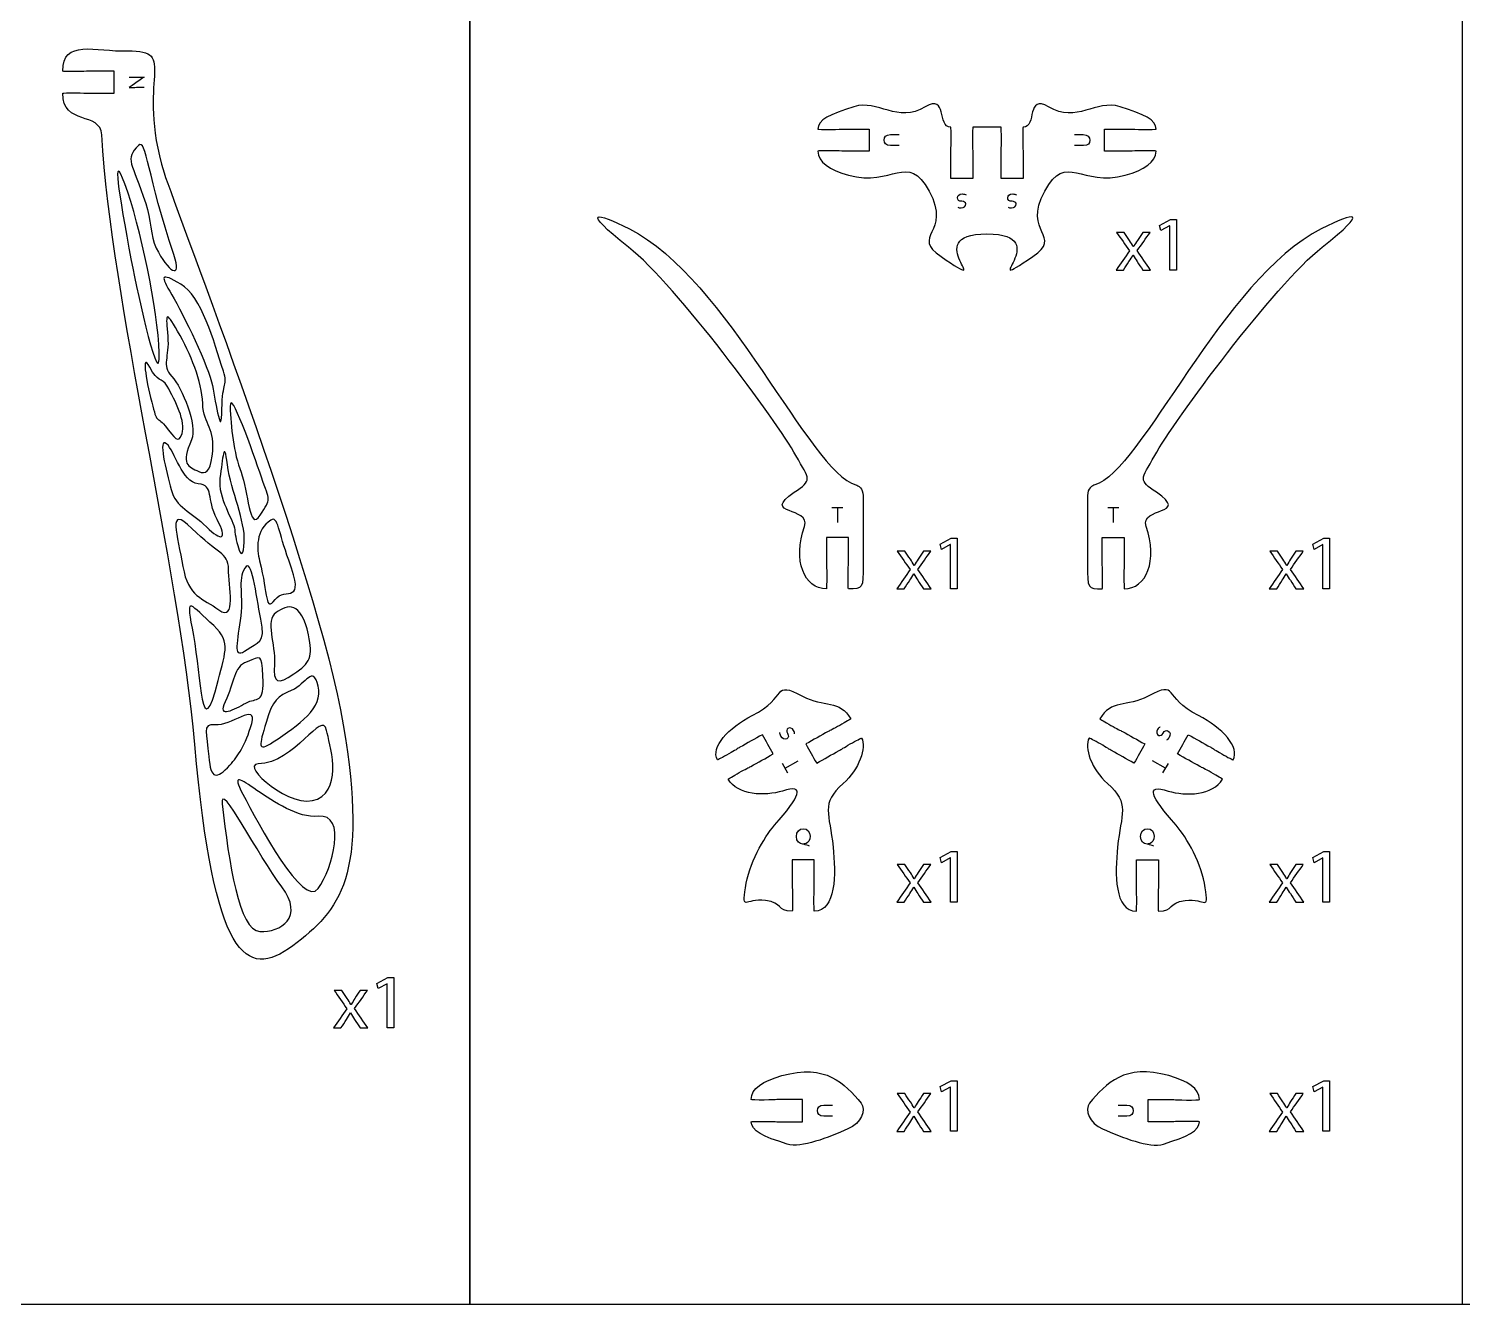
# Model space of a CAD drawing. Extents: x 0 to 710, y 0 to 350.
# Drawn here: x 245 to 440, y 0.4 to 173.9 of the extents above; entities that cross this region are included whole.
import ezdxf

# ---------------------------------------------------------------- set-up
doc = ezdxf.new("R2010")
doc.units = 0
doc.header["$MEASUREMENT"] = 0
doc.layers.add('DEFAULT', color=18, linetype='CONTINUOUS')

msp = doc.modelspace()

# ---------------------------------------------------------------- linework, layer by layer
at = {"layer": 'DEFAULT', "color": 18}
for points in [[(710, 0.35), (0, 0.35), (0, 350.35), (710, 350.35)], [(305, 0.35), (185, 0.35), (185, 350.35), (305, 350.35)], [(440, 0.35), (305, 0.35), (305, 190.35), (440, 190.35)]]:
    msp.add_lwpolyline(points, close=True, dxfattribs=at)
at = {"layer": 'DEFAULT', "color": 5}
for points in [[(400.21, 147.04), (400.19, 147.04), (398.99, 146.4), (398.81, 147.11), (400.32, 147.91), (401.11, 147.91), (401.11, 141.03), (400.21, 141.03)], [(370.38, 103.68), (370.36, 103.68), (369.17, 103.04), (368.99, 103.75), (370.49, 104.55), (371.28, 104.55), (371.28, 97.67), (370.38, 97.67)], [(421.04, 103.68), (421.02, 103.68), (419.83, 103.04), (419.65, 103.75), (421.15, 104.55), (421.94, 104.55), (421.94, 97.67), (421.04, 97.67)], [(370.38, 61.07), (370.36, 61.07), (369.17, 60.42), (368.99, 61.13), (370.49, 61.94), (371.28, 61.94), (371.28, 55.06), (370.38, 55.06)], [(421.04, 61.07), (421.02, 61.07), (419.83, 60.42), (419.65, 61.13), (421.15, 61.94), (421.94, 61.94), (421.94, 55.06), (421.04, 55.06)], [(293.77, 43.95), (293.75, 43.95), (292.55, 43.31), (292.37, 44.01), (293.87, 44.82), (294.67, 44.82), (294.67, 37.94), (293.77, 37.94)], [(370.38, 29.9), (370.36, 29.9), (369.17, 29.25), (368.99, 29.96), (370.49, 30.76), (371.28, 30.76), (371.28, 23.89), (370.38, 23.89)], [(421.04, 29.9), (421.02, 29.9), (419.83, 29.25), (419.65, 29.96), (421.15, 30.76), (421.94, 30.76), (421.94, 23.89), (421.04, 23.89)]]:
    msp.add_lwpolyline(points, close=True, dxfattribs=at)
at = {"layer": 'DEFAULT', "color": 18}
for points in [[(354.26, 108.72), (355.75, 108.72)], [(355, 108.72), (355, 106.7)], [(391.77, 108.72), (393.26, 108.72)], [(392.51, 108.72), (392.51, 106.7)], [(347.91, 73.28), (349.67, 74.27)], [(399.61, 73.28), (397.85, 74.27)], [(348.28, 72.62), (347.54, 73.93)], [(399.98, 73.93), (399.24, 72.63)]]:
    msp.add_lwpolyline(points, dxfattribs=at)
at = {"layer": 'DEFAULT', "color": 1}
for points, knots in [([(251.38, 165.13), (250.42, 165.13), (249.63, 165.11), (249.63, 165.08), (249.63, 160.61), (254.75, 162.64), (254.94, 159.42), (256.26, 136.73), (265.32, 101.61), (267.59, 76.52), (270.2, 47.54), (274.48, 44.31), (280.93, 49.13), (287.37, 53.95), (291.26, 58.53), (287.79, 79.19), (284.32, 99.86), (265.02, 149.12), (263.43, 154.25), (259.44, 167.09), (265.51, 170.97), (258.47, 170.83), (254.04, 170.75), (249.63, 172.49), (249.63, 168.08), (249.63, 168.05), (250.42, 168.03), (251.38, 168.03), (252.35, 168.03), (252.86, 168.08), (253.13, 168.08), (254.3, 168.08), (255.47, 168.08), (256.63, 168.08), (256.63, 167.08), (256.63, 166.08), (256.63, 165.08), (255.47, 165.08), (254.3, 165.08), (253.13, 165.08), (252.86, 165.08), (252.35, 165.13), (251.38, 165.13)], [1, 1, 1, 1, 2, 2, 2, 3, 3, 3, 4, 4, 4, 5, 5, 5, 6, 6, 6, 7, 7, 7, 8, 8, 8, 9, 9, 9, 10, 10, 10, 11, 11, 11, 20.92, 20.92, 20.92, 29.42, 29.42, 29.42, 39.34, 39.34, 39.34, 40.34, 40.34, 40.34, 40.34]), ([(396.59, 157.26), (397.56, 157.26), (398.34, 157.23), (398.34, 157.21), (398.34, 155.7), (396.71, 154.66), (394.16, 153.94), (388.18, 152.26), (386.13, 157.21), (383.2, 151.76), (380.11, 146.02), (385.81, 145.72), (381.58, 142.86), (373.49, 137.38), (384.94, 145.94), (375.34, 145.94), (365.74, 145.94), (377.19, 137.38), (369.1, 142.86), (364.87, 145.72), (370.57, 146.02), (367.48, 151.76), (364.55, 157.21), (362.5, 152.26), (356.52, 153.94), (353.97, 154.66), (352.34, 155.7), (352.34, 157.21), (352.34, 157.23), (353.12, 157.26), (354.09, 157.26), (355.06, 157.26), (355.57, 157.21), (355.84, 157.21), (357.01, 157.21), (358.17, 157.21), (359.34, 157.21), (359.34, 158.21), (359.34, 159.2), (359.34, 160.2), (358.17, 160.2), (357.01, 160.2), (355.84, 160.2), (355.57, 160.2), (355.06, 160.15), (354.09, 160.15), (353.12, 160.15), (352.34, 160.18), (352.34, 160.2), (352.34, 161.45), (353.94, 162.22), (357.24, 163.25), (360.54, 164.28), (363.15, 160.94), (366.95, 163.21), (370.04, 165.05), (368.51, 160.47), (370.42, 160.47), (370.45, 160.47), (370.47, 159.69), (370.47, 158.72), (370.47, 157.76), (370.42, 157.24), (370.42, 156.97), (370.42, 155.81), (370.42, 154.64), (370.42, 153.47), (371.42, 153.47), (372.42, 153.47), (373.42, 153.47), (373.42, 154.64), (373.42, 155.81), (373.42, 156.97), (373.42, 157.24), (373.37, 157.76), (373.37, 158.72), (373.37, 159.69), (373.4, 160.47), (373.42, 160.47), (374.7, 160.47), (375.98, 160.47), (377.26, 160.47), (377.28, 160.47), (377.31, 159.69), (377.31, 158.72), (377.31, 157.76), (377.26, 157.24), (377.26, 156.97), (377.26, 155.81), (377.26, 154.64), (377.26, 153.47), (378.26, 153.47), (379.26, 153.47), (380.26, 153.47), (380.26, 154.64), (380.26, 155.81), (380.26, 156.97), (380.26, 157.24), (380.21, 157.76), (380.21, 158.72), (380.21, 159.69), (380.23, 160.47), (380.26, 160.47), (382.17, 160.47), (380.64, 165.05), (383.73, 163.21), (387.53, 160.94), (390.14, 164.28), (393.44, 163.25), (396.74, 162.22), (398.34, 161.45), (398.34, 160.2), (398.34, 160.18), (397.56, 160.15), (396.59, 160.15), (395.62, 160.15), (395.11, 160.2), (394.84, 160.2), (393.67, 160.2), (392.51, 160.2), (391.34, 160.2), (391.34, 159.2), (391.34, 158.21), (391.34, 157.21), (392.51, 157.21), (393.67, 157.21), (394.84, 157.21), (395.11, 157.21), (395.62, 157.26), (396.59, 157.26)], [1, 1, 1, 1, 2, 2, 2, 3, 3, 3, 4, 4, 4, 5, 5, 5, 6, 6, 6, 7, 7, 7, 8, 8, 8, 9, 9, 9, 10, 10, 10, 11, 11, 11, 12, 12, 12, 21.92, 21.92, 21.92, 30.42, 30.42, 30.42, 40.34, 40.34, 40.34, 41.34, 41.34, 41.34, 42.34, 42.34, 42.34, 43.34, 43.34, 43.34, 44.34, 44.34, 44.34, 45.34, 45.34, 45.34, 46.34, 46.34, 46.34, 47.34, 47.34, 47.34, 57.26, 57.26, 57.26, 65.76, 65.76, 65.76, 75.68, 75.68, 75.68, 76.68, 76.68, 76.68, 77.68, 77.68, 77.68, 88.55, 88.55, 88.55, 89.55, 89.55, 89.55, 90.55, 90.55, 90.55, 100.47, 100.47, 100.47, 108.97, 108.97, 108.97, 118.89, 118.89, 118.89, 119.89, 119.89, 119.89, 120.89, 120.89, 120.89, 121.89, 121.89, 121.89, 122.89, 122.89, 122.89, 123.89, 123.89, 123.89, 124.89, 124.89, 124.89, 125.89, 125.89, 125.89, 135.81, 135.81, 135.81, 144.31, 144.31, 144.31, 154.23, 154.23, 154.23, 155.23, 155.23, 155.23, 155.23]), ([(262.35, 144.02), (261.54, 145.71), (261.65, 147.93), (260.93, 150.08), (259.05, 155.77), (258.01, 156.06), (259.94, 157.98), (260.99, 159.03), (261.16, 153.75), (264.75, 143.14), (266, 139.47), (263.85, 140.88), (262.35, 144.02)], [1, 1, 1, 1, 2, 2, 2, 3, 3, 3, 4, 4, 4, 5, 5, 5, 5]), ([(258.08, 152.76), (260.21, 147), (262.59, 135.53), (262.76, 129.75), (262.92, 123.96), (259.9, 137.31), (258.95, 142.31), (257.19, 151.67), (256.27, 157.62), (258.08, 152.76)], [1, 1, 1, 1, 2, 2, 2, 3, 3, 3, 4, 4, 4, 4]), ([(356.5, 97.67), (358.5, 97.67), (358.5, 97.67), (358.5, 101.01), (358.5, 104.12), (358.5, 107.24), (358.5, 110.36), (358.5, 111.36), (357.83, 111.72), (357.5, 111.81), (351.23, 113.58), (340.07, 139.89), (326.7, 146.64), (322.12, 148.95), (319.98, 149.38), (326.58, 144.15), (333.18, 138.92), (346.7, 120.53), (349.36, 115.8), (351.26, 112.44), (351.64, 112.52), (349.12, 110.8), (344.47, 107.65), (351.44, 108.86), (350.51, 106.17), (348.89, 101.52), (350.51, 97.67), (353.5, 97.67), (353.53, 97.67), (353.55, 98.46), (353.55, 99.42), (353.55, 100.39), (353.5, 100.9), (353.5, 101.17), (353.5, 102.34), (353.5, 103.51), (353.5, 104.67), (354.5, 104.67), (355.5, 104.67), (356.5, 104.67), (356.5, 103.51), (356.5, 102.34), (356.5, 101.17), (356.5, 100.9), (356.45, 100.39), (356.45, 99.42), (356.45, 98.46), (356.47, 97.67), (356.5, 97.67)], [1, 1, 1, 1, 2, 2, 2, 28.53, 28.53, 28.53, 29.53, 29.53, 29.53, 30.53, 30.53, 30.53, 31.53, 31.53, 31.53, 32.53, 32.53, 32.53, 33.53, 33.53, 33.53, 34.53, 34.53, 34.53, 35.53, 35.53, 35.53, 36.53, 36.53, 36.53, 37.53, 37.53, 37.53, 47.45, 47.45, 47.45, 55.95, 55.95, 55.95, 65.87, 65.87, 65.87, 66.87, 66.87, 66.87, 67.87, 67.87, 67.87, 67.87]), ([(391.02, 97.67), (389.02, 97.67), (389.02, 97.67), (389.02, 101.01), (389.02, 104.12), (389.02, 107.24), (389.02, 110.36), (389.02, 111.36), (389.69, 111.72), (390.02, 111.81), (396.29, 113.58), (407.45, 139.89), (420.82, 146.64), (425.4, 148.95), (427.54, 149.38), (420.94, 144.15), (414.34, 138.92), (400.82, 120.53), (398.16, 115.8), (396.26, 112.44), (395.88, 112.52), (398.4, 110.8), (403.05, 107.65), (396.08, 108.86), (397.01, 106.17), (398.63, 101.52), (397.01, 97.67), (394.01, 97.67), (393.99, 97.67), (393.97, 98.46), (393.97, 99.42), (393.97, 100.39), (394.01, 100.9), (394.01, 101.17), (394.01, 102.34), (394.01, 103.51), (394.01, 104.67), (393.02, 104.67), (392.02, 104.67), (391.02, 104.67), (391.02, 103.51), (391.02, 102.34), (391.02, 101.17), (391.02, 100.9), (391.07, 100.39), (391.07, 99.42), (391.07, 98.46), (391.04, 97.67), (391.02, 97.67)], [1, 1, 1, 1, 2, 2, 2, 28.53, 28.53, 28.53, 29.53, 29.53, 29.53, 30.53, 30.53, 30.53, 31.53, 31.53, 31.53, 32.53, 32.53, 32.53, 33.53, 33.53, 33.53, 34.53, 34.53, 34.53, 35.53, 35.53, 35.53, 36.53, 36.53, 36.53, 37.53, 37.53, 37.53, 47.45, 47.45, 47.45, 55.95, 55.95, 55.95, 65.87, 65.87, 65.87, 66.87, 66.87, 66.87, 67.87, 67.87, 67.87, 67.87]), ([(271.29, 122.11), (271.25, 117.81), (270.45, 122.85), (269.99, 125.33), (269.54, 127.8), (266.03, 135.04), (264.46, 137.68), (262.89, 140.33), (262.89, 140.74), (265.69, 139.12), (268.49, 137.49), (270.18, 131.4), (271.48, 127.27), (272.13, 125.22), (271.32, 125.99), (271.29, 122.11)], [1, 1, 1, 1, 2, 2, 2, 3, 3, 3, 4, 4, 4, 5, 5, 5, 6, 6, 6, 6]), ([(264.46, 126.57), (263.01, 128.13), (264.16, 129.09), (263.92, 132.02), (263.67, 134.95), (263.5, 135.78), (265.26, 132.7), (267.02, 129.62), (268.56, 125.94), (268.67, 122.87), (268.79, 119.79), (270.49, 119.77), (269.96, 115.7), (269.68, 113.55), (269.01, 113.24), (268.16, 113.62), (266.62, 114.33), (265.7, 114.58), (267.15, 117.93), (268.01, 119.94), (265.9, 124.99), (264.46, 126.57)], [1, 1, 1, 1, 2, 2, 2, 3, 3, 3, 4, 4, 4, 5, 5, 5, 6, 6, 6, 7, 7, 7, 8, 8, 8, 8]), ([(261.46, 127.83), (262.56, 125.67), (263.06, 126.53), (263.83, 125.23), (264.95, 123.3), (266.42, 120.32), (265.86, 118.78), (265.31, 117.24), (264.91, 118.23), (263.57, 119.83), (262.23, 121.43), (262.56, 119.88), (261.73, 123.08), (260.9, 126.28), (260.35, 129.99), (261.46, 127.83)], [1, 1, 1, 1, 2, 2, 2, 3, 3, 3, 4, 4, 4, 5, 5, 5, 6, 6, 6, 6]), ([(276.49, 107.68), (274.97, 105.29), (274.88, 110.98), (273.88, 113.55), (272.89, 116.11), (272.48, 119.75), (272.41, 122.47), (272.34, 125.2), (275.51, 116.25), (276.66, 112.85), (277.81, 109.46), (278.04, 110.12), (276.49, 107.68)], [1, 1, 1, 1, 2, 2, 2, 3, 3, 3, 4, 4, 4, 5, 5, 5, 5]), ([(263.73, 117.41), (264.93, 116.47), (265.8, 112.17), (268.06, 111.95), (270.32, 111.73), (269.08, 109.97), (270.63, 107.1), (272.13, 104.36), (271.23, 104.02), (269.18, 106.11), (267.13, 108.2), (264.99, 108.7), (264.36, 111.2), (263.71, 113.71), (262.53, 118.36), (263.73, 117.41)], [1, 1, 1, 1, 2, 2, 2, 3, 3, 3, 4, 4, 4, 5, 5, 5, 6, 6, 6, 6]), ([(272.05, 114.54), (272.53, 110.82), (274.49, 106.96), (274.32, 104.04), (274.11, 100.24), (273.14, 104.37), (273.02, 105.69), (272.91, 107.02), (270.66, 110.08), (271.02, 112.72), (271.38, 115.37), (271.57, 118.26), (272.05, 114.54)], [1, 1, 1, 1, 2, 2, 2, 3, 3, 3, 4, 4, 4, 5, 5, 5, 5]), ([(267.19, 105.89), (270.66, 102.47), (272.17, 102.58), (272.18, 100.38), (272.2, 98.17), (273.3, 93.04), (270.88, 94.81), (268.7, 96.4), (266.7, 96.52), (265.98, 100.71), (265.26, 104.89), (263.73, 109.3), (267.19, 105.89)], [1, 1, 1, 1, 2, 2, 2, 3, 3, 3, 4, 4, 4, 5, 5, 5, 5]), ([(278.51, 96.21), (277.14, 94.41), (277.58, 96.83), (276.41, 101.48), (276, 103.12), (275.86, 105.65), (277.95, 107.03), (278.92, 107.68), (278.97, 105.38), (280.38, 101.56), (282.72, 95.2), (279.92, 98.07), (278.51, 96.21)], [1, 1, 1, 1, 2, 2, 2, 3, 3, 3, 4, 4, 4, 5, 5, 5, 5]), ([(274.38, 100.49), (275.39, 102.14), (275.86, 96.97), (276.58, 93.56), (277.31, 90.14), (276.09, 90.41), (274.71, 89.41), (272.72, 87.98), (273.3, 89.99), (273.78, 93.38), (274.26, 96.77), (273.38, 98.83), (274.38, 100.49)], [1, 1, 1, 1, 2, 2, 2, 3, 3, 3, 4, 4, 4, 5, 5, 5, 5]), ([(269.66, 93.15), (272.64, 90.56), (271.8, 89.37), (270.77, 85.19), (268.45, 75.85), (268.45, 85.72), (267.4, 91.34), (266.36, 96.96), (266.69, 95.75), (269.66, 93.15)], [1, 1, 1, 1, 2, 2, 2, 3, 3, 3, 4, 4, 4, 4]), ([(281.07, 86.11), (278.84, 84.62), (278.26, 84.7), (278.42, 87.43), (278.59, 90.15), (277.13, 93.38), (278.65, 94.45), (280.16, 95.53), (282.06, 96.11), (283.06, 91.4), (283.67, 88.45), (283.3, 87.59), (281.07, 86.11)], [1, 1, 1, 1, 2, 2, 2, 3, 3, 3, 4, 4, 4, 5, 5, 5, 5]), ([(276.86, 85.81), (277.1, 81.86), (276.03, 82.96), (274.53, 82.14), (273.03, 81.31), (270.57, 79.93), (271.73, 82.31), (272.99, 84.87), (272.8, 87.1), (274.71, 87.76), (276.61, 88.42), (276.67, 89.02), (276.86, 85.81)], [1, 1, 1, 1, 2, 2, 2, 3, 3, 3, 4, 4, 4, 5, 5, 5, 5]), ([(278.26, 76.85), (276.03, 75.37), (276.36, 76.35), (277.29, 79.49), (278.22, 82.63), (278.84, 83.05), (280.79, 83.87), (282.75, 84.7), (283.63, 87.43), (284.38, 84.45), (285.12, 81.48), (281.76, 79.16), (278.26, 76.85)], [1, 1, 1, 1, 2, 2, 2, 3, 3, 3, 4, 4, 4, 5, 5, 5, 5]), ([(338.69, 74.4), (338.72, 74.39), (339.41, 74.75), (340.24, 75.22), (341.08, 75.69), (341.5, 75.98), (341.74, 76.12), (342.76, 76.69), (343.77, 77.26), (344.79, 77.83), (345.28, 76.95), (345.77, 76.08), (346.26, 75.21), (345.24, 74.64), (344.22, 74.07), (343.21, 73.5), (342.97, 73.37), (342.5, 73.16), (341.66, 72.69), (340.81, 72.21), (340.14, 71.81), (340.16, 71.78), (341.4, 69.57), (345.16, 69.44), (347.52, 70.17), (350.72, 71.16), (349.94, 69.46), (346.45, 65.52), (344.98, 63.85), (342.95, 60.21), (342.5, 57.02), (342.04, 53.68), (342.35, 55.61), (345.21, 55.28), (347.67, 54.99), (346.67, 53.82), (348.86, 53.83), (348.89, 53.82), (348.91, 54.61), (348.91, 55.58), (348.91, 56.54), (348.86, 57.05), (348.86, 57.32), (348.86, 58.49), (348.86, 59.66), (348.86, 60.82), (349.86, 60.82), (350.86, 60.82), (351.86, 60.82), (351.86, 59.66), (351.86, 58.49), (351.86, 57.33), (351.86, 57.05), (351.81, 56.54), (351.81, 55.58), (351.81, 54.62), (351.84, 53.85), (351.86, 53.83), (354.86, 53.83), (354.78, 58.88), (354.41, 62.55), (353.96, 67.14), (352.66, 68.44), (355.78, 71.18), (357.97, 73.09), (358.99, 76.11), (358.28, 77.38), (358.25, 77.39), (357.56, 77.03), (356.73, 76.57), (355.88, 76.09), (355.47, 75.8), (355.23, 75.67), (354.21, 75.1), (353.19, 74.52), (352.18, 73.95), (351.69, 74.83), (351.2, 75.7), (350.71, 76.57), (351.73, 77.14), (352.74, 77.71), (353.76, 78.28), (354, 78.41), (354.47, 78.62), (355.31, 79.1), (356.15, 79.57), (356.82, 79.97), (356.81, 79.99), (355.34, 82.61), (353.17, 81.54), (350.25, 83.07), (346.04, 85.29), (348.39, 82.97), (343.4, 80.43), (340.17, 78.79), (337.74, 76.08), (338.69, 74.4)], [1, 1, 1, 1, 2, 2, 2, 3, 3, 3, 12.915438, 12.915438, 12.915438, 21.415153, 21.415153, 21.415153, 31.337993, 31.337993, 31.337993, 32.337993, 32.337993, 32.337993, 33.337993, 33.337993, 33.337993, 34.337993, 34.337993, 34.337993, 35.337993, 35.337993, 35.337993, 36.337993, 36.337993, 36.337993, 37.337993, 37.337993, 37.337993, 38.337993, 38.337993, 38.337993, 39.337993, 39.337993, 39.337993, 40.337993, 40.337993, 40.337993, 50.264993, 50.264993, 50.264993, 58.761993, 58.761993, 58.761993, 68.674993, 68.674993, 68.674993, 69.674993, 69.674993, 69.674993, 70.674993, 70.674993, 70.674993, 71.674993, 71.674993, 71.674993, 72.674993, 72.674993, 72.674993, 73.674993, 73.674993, 73.674993, 74.674993, 74.674993, 74.674993, 75.674993, 75.674993, 75.674993, 85.584049, 85.584049, 85.584049, 94.082892, 94.082892, 94.082892, 104.000333, 104.000333, 104.000333, 105.000333, 105.000333, 105.000333, 106.000333, 106.000333, 106.000333, 107.000333, 107.000333, 107.000333, 108.000333, 108.000333, 108.000333, 109.000333, 109.000333, 109.000333, 109.000333]), ([(408.83, 74.4), (408.8, 74.39), (408.11, 74.75), (407.28, 75.22), (406.44, 75.69), (406.02, 75.98), (405.78, 76.12), (404.76, 76.69), (403.75, 77.26), (402.73, 77.83), (402.24, 76.95), (401.75, 76.08), (401.26, 75.21), (402.28, 74.64), (403.3, 74.07), (404.31, 73.5), (404.55, 73.37), (405.02, 73.16), (405.86, 72.69), (406.7, 72.21), (407.38, 71.81), (407.36, 71.78), (406.12, 69.57), (402.36, 69.44), (400, 70.17), (396.8, 71.16), (397.58, 69.46), (401.07, 65.52), (402.54, 63.85), (404.57, 60.21), (405.02, 57.02), (405.48, 53.68), (405.17, 55.61), (402.31, 55.28), (399.85, 54.99), (400.85, 53.82), (398.66, 53.83), (398.63, 53.82), (398.61, 54.61), (398.61, 55.58), (398.61, 56.54), (398.66, 57.05), (398.66, 57.32), (398.66, 58.49), (398.66, 59.66), (398.66, 60.82), (397.66, 60.82), (396.66, 60.82), (395.66, 60.82), (395.66, 59.66), (395.66, 58.49), (395.66, 57.33), (395.66, 57.05), (395.71, 56.54), (395.71, 55.58), (395.71, 54.62), (395.68, 53.85), (395.66, 53.83), (392.66, 53.83), (392.74, 58.88), (393.11, 62.55), (393.56, 67.14), (394.86, 68.44), (391.74, 71.18), (389.55, 73.09), (388.53, 76.11), (389.24, 77.38), (389.27, 77.39), (389.96, 77.03), (390.79, 76.57), (391.63, 76.09), (392.05, 75.8), (392.29, 75.67), (393.31, 75.1), (394.33, 74.52), (395.34, 73.95), (395.83, 74.83), (396.32, 75.7), (396.81, 76.57), (395.79, 77.14), (394.78, 77.71), (393.76, 78.28), (393.52, 78.41), (393.05, 78.62), (392.21, 79.1), (391.37, 79.57), (390.69, 79.97), (390.71, 79.99), (392.18, 82.61), (394.35, 81.54), (397.27, 83.07), (401.48, 85.29), (399.13, 82.97), (404.12, 80.43), (407.35, 78.79), (409.78, 76.08), (408.83, 74.4)], [1, 1, 1, 1, 2, 2, 2, 3, 3, 3, 12.915438, 12.915438, 12.915438, 21.415153, 21.415153, 21.415153, 31.337993, 31.337993, 31.337993, 32.337993, 32.337993, 32.337993, 33.337993, 33.337993, 33.337993, 34.337993, 34.337993, 34.337993, 35.337993, 35.337993, 35.337993, 36.337993, 36.337993, 36.337993, 37.337993, 37.337993, 37.337993, 38.337993, 38.337993, 38.337993, 39.337993, 39.337993, 39.337993, 40.337993, 40.337993, 40.337993, 50.264993, 50.264993, 50.264993, 58.761993, 58.761993, 58.761993, 68.674993, 68.674993, 68.674993, 69.674993, 69.674993, 69.674993, 70.674993, 70.674993, 70.674993, 71.674993, 71.674993, 71.674993, 72.674993, 72.674993, 72.674993, 73.674993, 73.674993, 73.674993, 74.674993, 74.674993, 74.674993, 75.674993, 75.674993, 75.674993, 85.584049, 85.584049, 85.584049, 94.082892, 94.082892, 94.082892, 104.000333, 104.000333, 104.000333, 105.000333, 105.000333, 105.000333, 106.000333, 106.000333, 106.000333, 107.000333, 107.000333, 107.000333, 108.000333, 108.000333, 108.000333, 109.000333, 109.000333, 109.000333, 109.000333]), ([(270.39, 79.16), (272.31, 78.91), (276.21, 82.31), (275.34, 79.35), (274.46, 76.39), (273.46, 74.91), (272.37, 73.7), (270.54, 71.68), (269.75, 71.73), (269.5, 74.87), (269.25, 78), (268.47, 79.41), (270.39, 79.16)], [1, 1, 1, 1, 2, 2, 2, 3, 3, 3, 4, 4, 4, 5, 5, 5, 5]), ([(284.29, 69.08), (280.77, 67.42), (273.65, 73.8), (276.22, 73.85), (281.18, 73.93), (284.93, 81.37), (285.53, 78.4), (285.88, 76.69), (287.8, 70.74), (284.29, 69.08)], [1, 1, 1, 1, 2, 2, 2, 3, 3, 3, 4, 4, 4, 4]), ([(274.13, 69.75), (271.03, 75.66), (278.94, 66.19), (284.38, 66.74), (288.34, 67.15), (286.36, 59.65), (284.38, 56.89), (282.4, 54.14), (276.23, 65.74), (274.13, 69.75)], [1, 1, 1, 1, 2, 2, 2, 3, 3, 3, 4, 4, 4, 4]), ([(279.42, 57.15), (282.56, 53), (279.25, 50.9), (276.44, 51.06), (273.63, 51.22), (272.23, 60.33), (271.32, 68.42), (270.93, 71.82), (276.28, 61.31), (279.42, 57.15)], [1, 1, 1, 1, 2, 2, 2, 3, 3, 3, 4, 4, 4, 4]), ([(345.02, 25.24), (344.06, 25.24), (343.27, 25.22), (343.27, 25.19), (343.27, 23.95), (344.87, 23.18), (348.17, 22.15), (350.09, 21.55), (353.8, 23.06), (356.44, 24.21), (358.24, 24.99), (358.94, 26.83), (358.23, 27.7), (355.97, 30.4), (353.43, 33.14), (347.45, 31.46), (344.9, 30.74), (343.27, 29.7), (343.27, 28.19), (343.27, 28.16), (344.06, 28.14), (345.02, 28.14), (345.99, 28.14), (346.5, 28.19), (346.77, 28.19), (347.94, 28.19), (349.11, 28.19), (350.27, 28.19), (350.27, 27.19), (350.27, 26.19), (350.27, 25.19), (349.11, 25.19), (347.94, 25.19), (346.77, 25.19), (346.5, 25.19), (345.99, 25.24), (345.02, 25.24)], [1, 1, 1, 1, 2, 2, 2, 3, 3, 3, 4, 4, 4, 5, 5, 5, 6, 6, 6, 7, 7, 7, 8, 8, 8, 9, 9, 9, 18.92, 18.92, 18.92, 27.42, 27.42, 27.42, 37.34, 37.34, 37.34, 38.34, 38.34, 38.34, 38.34]), ([(402.5, 25.24), (403.46, 25.24), (404.25, 25.22), (404.25, 25.19), (404.25, 23.95), (402.65, 23.18), (399.35, 22.15), (397.43, 21.55), (393.72, 23.06), (391.08, 24.21), (389.28, 24.99), (388.58, 26.83), (389.29, 27.7), (391.55, 30.4), (394.09, 33.14), (400.07, 31.46), (402.62, 30.74), (404.25, 29.7), (404.25, 28.19), (404.25, 28.16), (403.46, 28.14), (402.5, 28.14), (401.53, 28.14), (401.02, 28.19), (400.75, 28.19), (399.58, 28.19), (398.41, 28.19), (397.25, 28.19), (397.25, 27.19), (397.25, 26.19), (397.25, 25.19), (398.41, 25.19), (399.58, 25.19), (400.75, 25.19), (401.02, 25.19), (401.53, 25.24), (402.5, 25.24)], [1, 1, 1, 1, 2, 2, 2, 3, 3, 3, 4, 4, 4, 5, 5, 5, 6, 6, 6, 7, 7, 7, 8, 8, 8, 9, 9, 9, 18.92, 18.92, 18.92, 27.42, 27.42, 27.42, 37.34, 37.34, 37.34, 38.34, 38.34, 38.34, 38.34])]:
    msp.add_open_spline(points, degree=3, knots=knots, dxfattribs=at)
at = {"layer": 'DEFAULT', "color": 18}
for points, knots in [([(258.66, 167.28), (259.34, 167.28), (260.01, 167.28), (260.69, 167.28), (260.69, 167.28), (258.87, 165.97), (258.66, 165.88), (259.34, 165.88), (260.01, 165.89), (260.69, 165.9)], [0, 0, 0, 0, 5.729, 5.729, 5.729, 6.729, 6.729, 6.729, 12.458404, 12.458404, 12.458404, 12.458404]), ([(363.41, 157.96), (363.02, 157.96), (362.62, 157.96), (362.23, 157.96), (361.61, 157.96), (361.36, 158.29), (361.36, 158.72), (361.36, 159.14), (361.59, 159.45), (362.22, 159.45), (362.62, 159.45), (363.01, 159.45), (363.41, 159.45)], [0, 0, 0, 0, 3.34, 3.34, 3.34, 4.34, 4.34, 4.34, 5.34, 5.34, 5.34, 8.714, 8.714, 8.714, 8.714]), ([(387.27, 159.45), (387.66, 159.45), (388.06, 159.45), (388.45, 159.45), (389.07, 159.45), (389.33, 159.12), (389.33, 158.68), (389.33, 158.27), (389.09, 157.96), (388.46, 157.96), (388.07, 157.96), (387.67, 157.96), (387.27, 157.96)], [0, 0, 0, 0, 3.34, 3.34, 3.34, 4.34, 4.34, 4.34, 5.34, 5.34, 5.34, 8.714, 8.714, 8.714, 8.714]), ([(371.39, 149.59), (371.49, 149.53), (371.65, 149.48), (371.84, 149.48), (372.23, 149.48), (372.47, 149.72), (372.47, 150.02), (372.47, 150.23), (372.21, 150.38), (371.93, 150.38), (371.5, 150.38), (371.33, 150.56), (371.33, 150.84), (371.33, 151.16), (371.57, 151.38), (372.01, 151.38), (372.21, 151.38), (372.39, 151.33), (372.52, 151.26)], [0, 0, 0, 0, 1, 1, 1, 2, 2, 2, 3, 3, 3, 4, 4, 4, 5, 5, 5, 6, 6, 6, 6]), ([(378.22, 149.59), (378.33, 149.53), (378.49, 149.48), (378.67, 149.48), (379.06, 149.48), (379.3, 149.72), (379.3, 150.02), (379.3, 150.23), (379.04, 150.38), (378.76, 150.38), (378.33, 150.38), (378.16, 150.56), (378.16, 150.84), (378.16, 151.16), (378.41, 151.38), (378.84, 151.38), (379.04, 151.38), (379.22, 151.33), (379.35, 151.26)], [0, 0, 0, 0, 1, 1, 1, 2, 2, 2, 3, 3, 3, 4, 4, 4, 5, 5, 5, 6, 6, 6, 6]), ([(349.17, 77.95), (349.17, 78.07), (349.14, 78.24), (349.05, 78.4), (348.86, 78.74), (348.53, 78.83), (348.27, 78.69), (348.08, 78.58), (348.08, 78.28), (348.22, 78.04), (348.43, 77.67), (348.35, 77.42), (348.12, 77.29), (347.84, 77.13), (347.52, 77.24), (347.31, 77.62), (347.21, 77.79), (347.16, 77.98), (347.16, 78.12)], [0, 0, 0, 0, 1, 1, 1, 2, 2, 2, 3, 3, 3, 4, 4, 4, 5, 5, 5, 6, 6, 6, 6]), ([(398.87, 78.88), (398.77, 78.82), (398.64, 78.71), (398.55, 78.55), (398.36, 78.21), (398.46, 77.88), (398.71, 77.74), (398.9, 77.63), (399.16, 77.78), (399.29, 78.03), (399.5, 78.4), (399.75, 78.46), (399.99, 78.33), (400.27, 78.17), (400.34, 77.85), (400.13, 77.47), (400.03, 77.29), (399.9, 77.16), (399.77, 77.08)], [0, 0, 0, 0, 1, 1, 1, 2, 2, 2, 3, 3, 3, 4, 4, 4, 5, 5, 5, 6, 6, 6, 6]), ([(351.22, 62.69), (350.95, 62.76), (350.68, 62.84), (350.45, 62.92), (350.4, 62.94), (350.36, 62.95), (350.32, 62.95), (349.84, 62.97), (349.43, 63.33), (349.43, 63.98), (349.43, 64.62), (349.83, 65.04), (350.37, 65.04), (350.92, 65.04), (351.28, 64.62), (351.28, 64.02), (351.28, 63.5), (350.97, 63.13), (350.74, 63.05), (350.51, 62.96), (350.36, 62.95), (350.36, 62.95)], [0, 0, 0, 0, 1, 1, 1, 2, 2, 2, 3, 3, 3, 4, 4, 4, 5, 5, 5, 6, 6, 6, 7, 7, 7, 7]), ([(398.02, 62.69), (397.75, 62.76), (397.48, 62.84), (397.25, 62.92), (397.21, 62.94), (397.17, 62.95), (397.13, 62.95), (396.65, 62.97), (396.24, 63.33), (396.24, 63.98), (396.24, 64.62), (396.63, 65.04), (397.18, 65.04), (397.73, 65.04), (398.08, 64.62), (398.08, 64.02), (398.08, 63.5), (397.77, 63.13), (397.54, 63.05), (397.31, 62.96), (397.16, 62.95), (397.16, 62.95)], [0, 0, 0, 0, 1, 1, 1, 2, 2, 2, 3, 3, 3, 4, 4, 4, 5, 5, 5, 6, 6, 6, 7, 7, 7, 7]), ([(354.34, 25.95), (353.95, 25.95), (353.56, 25.95), (353.16, 25.95), (352.54, 25.95), (352.29, 26.27), (352.29, 26.71), (352.29, 27.13), (352.52, 27.44), (353.15, 27.44), (353.55, 27.44), (353.95, 27.44), (354.34, 27.44)], [0, 0, 0, 0, 3.34, 3.34, 3.34, 4.34, 4.34, 4.34, 5.34, 5.34, 5.34, 8.714, 8.714, 8.714, 8.714]), ([(393.18, 27.44), (393.57, 27.44), (393.96, 27.44), (394.36, 27.44), (394.98, 27.44), (395.23, 27.11), (395.23, 26.67), (395.23, 26.26), (394.99, 25.95), (394.37, 25.95), (393.97, 25.95), (393.57, 25.95), (393.18, 25.95)], [0, 0, 0, 0, 3.34, 3.34, 3.34, 4.34, 4.34, 4.34, 5.34, 5.34, 5.34, 8.714, 8.714, 8.714, 8.714])]:
    msp.add_open_spline(points, degree=3, knots=knots, dxfattribs=at)
at = {"layer": 'DEFAULT', "color": 5}
for points, knots in [([(394.02, 146.15), (394.26, 145.79), (394.51, 145.42), (394.75, 145.05), (394.94, 144.77), (395.1, 144.5), (395.27, 144.22), (395.28, 144.22), (395.29, 144.22), (395.3, 144.22), (395.47, 144.52), (395.64, 144.79), (395.81, 145.06), (396.05, 145.43), (396.29, 145.79), (396.53, 146.15), (396.86, 146.15), (397.2, 146.15), (397.53, 146.15), (396.95, 145.33), (396.37, 144.5), (395.79, 143.68), (396.39, 142.79), (396.99, 141.91), (397.59, 141.03), (397.23, 141.03), (396.88, 141.03), (396.53, 141.03), (396.28, 141.41), (396.03, 141.8), (395.78, 142.18), (395.57, 142.48), (395.41, 142.77), (395.23, 143.07), (395.22, 143.07), (395.21, 143.07), (395.2, 143.07), (395.04, 142.77), (394.86, 142.49), (394.66, 142.18), (394.42, 141.8), (394.17, 141.41), (393.92, 141.03), (393.58, 141.03), (393.24, 141.03), (392.9, 141.03), (393.5, 141.9), (394.11, 142.77), (394.72, 143.64), (394.14, 144.48), (393.56, 145.32), (392.98, 146.15), (393.33, 146.15), (393.67, 146.15), (394.02, 146.15)], [2.939, 2.939, 2.939, 2.939, 6.683236, 6.683236, 6.683236, 7.683236, 7.683236, 7.683236, 7.773236, 7.773236, 7.773236, 8.773236, 8.773236, 8.773236, 12.475897, 12.475897, 12.475897, 15.325897, 15.325897, 15.325897, 23.915594, 23.915594, 23.915594, 32.984762, 32.984762, 32.984762, 35.983762, 35.983762, 35.983762, 39.886845, 39.886845, 39.886845, 40.886845, 40.886845, 40.886845, 40.946845, 40.946845, 40.946845, 41.946845, 41.946845, 41.946845, 45.83309, 45.83309, 45.83309, 48.74309, 48.74309, 48.74309, 57.773512, 57.773512, 57.773512, 66.418421, 66.418421, 66.418421, 69.357421, 69.357421, 69.357421, 69.357421]), ([(364.19, 102.8), (364.43, 102.43), (364.68, 102.06), (364.92, 101.7), (365.11, 101.41), (365.27, 101.14), (365.44, 100.86), (365.45, 100.86), (365.46, 100.86), (365.47, 100.86), (365.64, 101.17), (365.81, 101.43), (365.98, 101.71), (366.22, 102.07), (366.46, 102.43), (366.7, 102.8), (367.03, 102.8), (367.37, 102.8), (367.7, 102.8), (367.12, 101.97), (366.54, 101.14), (365.96, 100.32), (366.56, 99.44), (367.16, 98.56), (367.76, 97.67), (367.4, 97.67), (367.05, 97.67), (366.7, 97.67), (366.45, 98.06), (366.2, 98.44), (365.95, 98.83), (365.75, 99.12), (365.58, 99.41), (365.4, 99.72), (365.39, 99.72), (365.38, 99.72), (365.38, 99.72), (365.21, 99.41), (365.03, 99.13), (364.84, 98.83), (364.59, 98.44), (364.34, 98.06), (364.1, 97.67), (363.75, 97.67), (363.41, 97.67), (363.07, 97.67), (363.68, 98.54), (364.28, 99.42), (364.89, 100.29), (364.31, 101.12), (363.73, 101.96), (363.15, 102.8), (363.5, 102.8), (363.85, 102.8), (364.19, 102.8)], [2.94, 2.94, 2.94, 2.94, 6.683683, 6.683683, 6.683683, 7.683683, 7.683683, 7.683683, 7.773683, 7.773683, 7.773683, 8.773683, 8.773683, 8.773683, 12.476344, 12.476344, 12.476344, 15.326344, 15.326344, 15.326344, 23.915465, 23.915465, 23.915465, 32.984633, 32.984633, 32.984633, 35.984633, 35.984633, 35.984633, 39.88717, 39.88717, 39.88717, 40.88717, 40.88717, 40.88717, 40.94817, 40.94817, 40.94817, 41.94817, 41.94817, 41.94817, 45.834956, 45.834956, 45.834956, 48.743956, 48.743956, 48.743956, 57.773806, 57.773806, 57.773806, 66.418715, 66.418715, 66.418715, 69.358715, 69.358715, 69.358715, 69.358715]), ([(414.85, 102.8), (415.1, 102.43), (415.34, 102.06), (415.58, 101.7), (415.77, 101.41), (415.93, 101.14), (416.1, 100.86), (416.11, 100.86), (416.12, 100.86), (416.13, 100.86), (416.3, 101.17), (416.47, 101.43), (416.64, 101.71), (416.88, 102.07), (417.12, 102.43), (417.36, 102.8), (417.7, 102.8), (418.03, 102.8), (418.37, 102.8), (417.78, 101.97), (417.2, 101.14), (416.62, 100.32), (417.22, 99.44), (417.82, 98.56), (418.42, 97.67), (418.07, 97.67), (417.71, 97.67), (417.36, 97.67), (417.11, 98.06), (416.86, 98.44), (416.61, 98.83), (416.41, 99.12), (416.24, 99.41), (416.06, 99.72), (416.05, 99.72), (416.04, 99.72), (416.04, 99.72), (415.87, 99.41), (415.69, 99.13), (415.5, 98.83), (415.25, 98.44), (415, 98.06), (414.76, 97.67), (414.41, 97.67), (414.07, 97.67), (413.73, 97.67), (414.34, 98.54), (414.94, 99.42), (415.55, 100.29), (414.97, 101.12), (414.39, 101.96), (413.82, 102.8), (414.16, 102.8), (414.51, 102.8), (414.85, 102.8)], [0, 0, 0, 0, 3.743683, 3.743683, 3.743683, 4.743683, 4.743683, 4.743683, 4.833683, 4.833683, 4.833683, 5.833683, 5.833683, 5.833683, 9.536344, 9.536344, 9.536344, 12.386344, 12.386344, 12.386344, 20.975465, 20.975465, 20.975465, 30.044633, 30.044633, 30.044633, 33.044633, 33.044633, 33.044633, 36.94717, 36.94717, 36.94717, 37.94717, 37.94717, 37.94717, 38.00817, 38.00817, 38.00817, 39.00817, 39.00817, 39.00817, 42.894956, 42.894956, 42.894956, 45.803956, 45.803956, 45.803956, 54.833806, 54.833806, 54.833806, 63.478715, 63.478715, 63.478715, 66.418715, 66.418715, 66.418715, 66.418715]), ([(364.19, 60.18), (364.43, 59.81), (364.68, 59.45), (364.92, 59.08), (365.11, 58.79), (365.27, 58.53), (365.44, 58.24), (365.45, 58.24), (365.46, 58.24), (365.47, 58.24), (365.64, 58.55), (365.81, 58.81), (365.98, 59.09), (366.22, 59.45), (366.46, 59.82), (366.7, 60.18), (367.03, 60.18), (367.37, 60.18), (367.7, 60.18), (367.12, 59.35), (366.54, 58.53), (365.96, 57.7), (366.56, 56.82), (367.16, 55.94), (367.76, 55.06), (367.4, 55.06), (367.05, 55.06), (366.7, 55.06), (366.45, 55.44), (366.2, 55.83), (365.95, 56.21), (365.75, 56.51), (365.58, 56.79), (365.4, 57.1), (365.39, 57.1), (365.38, 57.1), (365.38, 57.1), (365.21, 56.79), (365.03, 56.52), (364.84, 56.21), (364.59, 55.83), (364.34, 55.44), (364.1, 55.06), (363.75, 55.06), (363.41, 55.06), (363.07, 55.06), (363.68, 55.93), (364.28, 56.8), (364.89, 57.67), (364.31, 58.51), (363.73, 59.34), (363.15, 60.18), (363.5, 60.18), (363.85, 60.18), (364.19, 60.18)], [0, 0, 0, 0, 3.744516, 3.744516, 3.744516, 4.744516, 4.744516, 4.744516, 4.834516, 4.834516, 4.834516, 5.834516, 5.834516, 5.834516, 9.537177, 9.537177, 9.537177, 12.387177, 12.387177, 12.387177, 20.976299, 20.976299, 20.976299, 30.045466, 30.045466, 30.045466, 33.045466, 33.045466, 33.045466, 36.948004, 36.948004, 36.948004, 37.948004, 37.948004, 37.948004, 38.009004, 38.009004, 38.009004, 39.009004, 39.009004, 39.009004, 42.895789, 42.895789, 42.895789, 45.804789, 45.804789, 45.804789, 54.83464, 54.83464, 54.83464, 63.479548, 63.479548, 63.479548, 66.419548, 66.419548, 66.419548, 66.419548]), ([(414.85, 60.18), (415.1, 59.81), (415.34, 59.45), (415.58, 59.08), (415.77, 58.79), (415.93, 58.53), (416.1, 58.24), (416.11, 58.24), (416.12, 58.24), (416.13, 58.24), (416.3, 58.55), (416.47, 58.81), (416.64, 59.09), (416.88, 59.45), (417.12, 59.82), (417.36, 60.18), (417.7, 60.18), (418.03, 60.18), (418.37, 60.18), (417.78, 59.35), (417.2, 58.53), (416.62, 57.7), (417.22, 56.82), (417.82, 55.94), (418.42, 55.06), (418.07, 55.06), (417.71, 55.06), (417.36, 55.06), (417.11, 55.44), (416.86, 55.83), (416.61, 56.21), (416.41, 56.51), (416.24, 56.79), (416.06, 57.1), (416.05, 57.1), (416.04, 57.1), (416.04, 57.1), (415.87, 56.79), (415.69, 56.52), (415.5, 56.21), (415.25, 55.83), (415, 55.44), (414.76, 55.06), (414.41, 55.06), (414.07, 55.06), (413.73, 55.06), (414.34, 55.93), (414.94, 56.8), (415.55, 57.67), (414.97, 58.51), (414.39, 59.34), (413.82, 60.18), (414.16, 60.18), (414.51, 60.18), (414.85, 60.18)], [0, 0, 0, 0, 3.744516, 3.744516, 3.744516, 4.744516, 4.744516, 4.744516, 4.834516, 4.834516, 4.834516, 5.834516, 5.834516, 5.834516, 9.537177, 9.537177, 9.537177, 12.387177, 12.387177, 12.387177, 20.976299, 20.976299, 20.976299, 30.045466, 30.045466, 30.045466, 33.045466, 33.045466, 33.045466, 36.948004, 36.948004, 36.948004, 37.948004, 37.948004, 37.948004, 38.009004, 38.009004, 38.009004, 39.009004, 39.009004, 39.009004, 42.895789, 42.895789, 42.895789, 45.804789, 45.804789, 45.804789, 54.83464, 54.83464, 54.83464, 63.479548, 63.479548, 63.479548, 66.419548, 66.419548, 66.419548, 66.419548]), ([(287.58, 43.06), (287.82, 42.7), (288.06, 42.33), (288.31, 41.96), (288.5, 41.68), (288.66, 41.41), (288.83, 41.13), (288.84, 41.13), (288.85, 41.13), (288.86, 41.13), (289.03, 41.43), (289.2, 41.7), (289.37, 41.97), (289.61, 42.34), (289.85, 42.7), (290.09, 43.06), (290.42, 43.06), (290.76, 43.06), (291.09, 43.06), (290.51, 42.24), (289.93, 41.41), (289.34, 40.59), (289.94, 39.7), (290.54, 38.82), (291.14, 37.94), (290.79, 37.94), (290.44, 37.94), (290.09, 37.94), (289.83, 38.32), (289.58, 38.71), (289.33, 39.09), (289.13, 39.39), (288.96, 39.68), (288.78, 39.98), (288.78, 39.98), (288.77, 39.98), (288.76, 39.98), (288.59, 39.68), (288.41, 39.4), (288.22, 39.09), (287.98, 38.71), (287.73, 38.32), (287.48, 37.94), (287.14, 37.94), (286.8, 37.94), (286.45, 37.94), (287.06, 38.81), (287.67, 39.68), (288.28, 40.55), (287.7, 41.39), (287.12, 42.23), (286.54, 43.06), (286.89, 43.06), (287.23, 43.06), (287.58, 43.06)], [0, 0, 0, 0, 3.743402, 3.743402, 3.743402, 4.743402, 4.743402, 4.743402, 4.833402, 4.833402, 4.833402, 5.833402, 5.833402, 5.833402, 9.536064, 9.536064, 9.536064, 12.386064, 12.386064, 12.386064, 20.975761, 20.975761, 20.975761, 30.044928, 30.044928, 30.044928, 33.043928, 33.043928, 33.043928, 36.947012, 36.947012, 36.947012, 37.947012, 37.947012, 37.947012, 38.007012, 38.007012, 38.007012, 39.007012, 39.007012, 39.007012, 42.893257, 42.893257, 42.893257, 45.803257, 45.803257, 45.803257, 54.833679, 54.833679, 54.833679, 63.479156, 63.479156, 63.479156, 66.419156, 66.419156, 66.419156, 66.419156]), ([(364.19, 29.01), (364.43, 28.64), (364.68, 28.27), (364.92, 27.91), (365.11, 27.62), (365.27, 27.36), (365.44, 27.07), (365.45, 27.07), (365.46, 27.07), (365.47, 27.07), (365.64, 27.38), (365.81, 27.64), (365.98, 27.92), (366.22, 28.28), (366.46, 28.64), (366.7, 29.01), (367.03, 29.01), (367.37, 29.01), (367.7, 29.01), (367.12, 28.18), (366.54, 27.36), (365.96, 26.53), (366.56, 25.65), (367.16, 24.77), (367.76, 23.88), (367.4, 23.88), (367.05, 23.88), (366.7, 23.88), (366.45, 24.27), (366.2, 24.65), (365.95, 25.04), (365.75, 25.33), (365.58, 25.62), (365.4, 25.93), (365.39, 25.93), (365.38, 25.93), (365.38, 25.93), (365.21, 25.62), (365.03, 25.35), (364.84, 25.04), (364.59, 24.65), (364.34, 24.27), (364.1, 23.88), (363.75, 23.88), (363.41, 23.88), (363.07, 23.88), (363.68, 24.76), (364.28, 25.63), (364.89, 26.5), (364.31, 27.34), (363.73, 28.17), (363.15, 29.01), (363.5, 29.01), (363.85, 29.01), (364.19, 29.01)], [0, 0, 0, 0, 3.744516, 3.744516, 3.744516, 4.744516, 4.744516, 4.744516, 4.834516, 4.834516, 4.834516, 5.834516, 5.834516, 5.834516, 9.537177, 9.537177, 9.537177, 12.387177, 12.387177, 12.387177, 20.976299, 20.976299, 20.976299, 30.045466, 30.045466, 30.045466, 33.045466, 33.045466, 33.045466, 36.948004, 36.948004, 36.948004, 37.948004, 37.948004, 37.948004, 38.009004, 38.009004, 38.009004, 39.009004, 39.009004, 39.009004, 42.895789, 42.895789, 42.895789, 45.804789, 45.804789, 45.804789, 54.83464, 54.83464, 54.83464, 63.479548, 63.479548, 63.479548, 66.419548, 66.419548, 66.419548, 66.419548]), ([(414.85, 29.01), (415.1, 28.64), (415.34, 28.27), (415.58, 27.91), (415.77, 27.62), (415.93, 27.36), (416.1, 27.07), (416.11, 27.07), (416.12, 27.07), (416.13, 27.07), (416.3, 27.38), (416.47, 27.64), (416.64, 27.92), (416.88, 28.28), (417.12, 28.64), (417.36, 29.01), (417.7, 29.01), (418.03, 29.01), (418.37, 29.01), (417.78, 28.18), (417.2, 27.36), (416.62, 26.53), (417.22, 25.65), (417.82, 24.77), (418.42, 23.88), (418.07, 23.88), (417.71, 23.88), (417.36, 23.88), (417.11, 24.27), (416.86, 24.65), (416.61, 25.04), (416.41, 25.33), (416.24, 25.62), (416.06, 25.93), (416.05, 25.93), (416.04, 25.93), (416.04, 25.93), (415.87, 25.62), (415.69, 25.35), (415.5, 25.04), (415.25, 24.65), (415, 24.27), (414.76, 23.88), (414.41, 23.88), (414.07, 23.88), (413.73, 23.88), (414.34, 24.76), (414.94, 25.63), (415.55, 26.5), (414.97, 27.34), (414.39, 28.17), (413.82, 29.01), (414.16, 29.01), (414.51, 29.01), (414.85, 29.01)], [0, 0, 0, 0, 3.745069, 3.745069, 3.745069, 4.745069, 4.745069, 4.745069, 4.835069, 4.835069, 4.835069, 5.835069, 5.835069, 5.835069, 9.537179, 9.537179, 9.537179, 12.387179, 12.387179, 12.387179, 20.9763, 20.9763, 20.9763, 30.045468, 30.045468, 30.045468, 33.045468, 33.045468, 33.045468, 36.948006, 36.948006, 36.948006, 37.948006, 37.948006, 37.948006, 38.009006, 38.009006, 38.009006, 39.009006, 39.009006, 39.009006, 42.895251, 42.895251, 42.895251, 45.805251, 45.805251, 45.805251, 54.835673, 54.835673, 54.835673, 63.480581, 63.480581, 63.480581, 66.419581, 66.419581, 66.419581, 66.419581])]:
    msp.add_open_spline(points, degree=3, knots=knots, dxfattribs=at)

doc.saveas('drawing.dxf')
